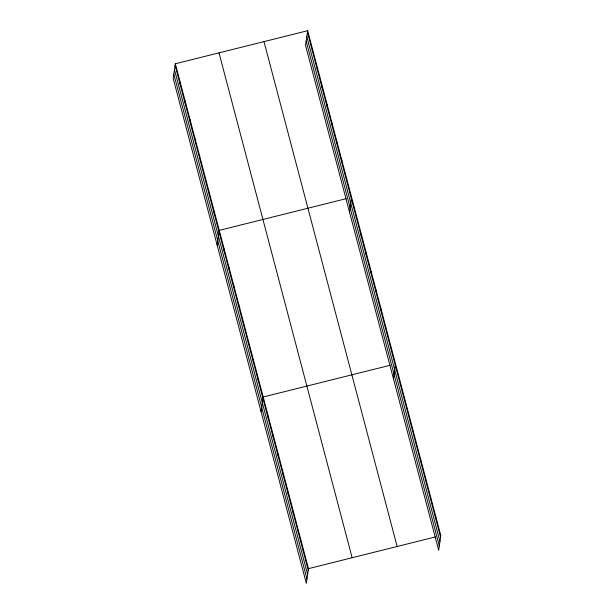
<?xml version="1.0" encoding="UTF-8"?>
<svg xmlns="http://www.w3.org/2000/svg" width="614" height="614" viewBox="0 0 614 614"><rect width="100%" height="100%" fill="white"/><g stroke="black" fill="none" stroke-linecap="round" stroke-linejoin="round"><path stroke-width="0.92" d="M175.328 63.772L173.186 78.423L306.332 583.3L308.474 568.648L175.328 63.772L307.668 30.7L440.814 535.577L438.672 550.228L305.526 45.352L307.668 30.7M179.979 83.865L180.209 82.284M184.86 102.377L185.09 100.796M189.741 120.889L189.972 119.308M194.623 139.401L194.853 137.82M199.504 157.913L199.734 156.332M204.385 176.425L204.615 174.844M209.267 194.937L209.497 193.356M214.148 213.449L214.378 211.868M217.126 245.032L219.267 230.38L346.142 198.675M223.918 250.474L224.148 248.893M228.799 268.993L229.03 267.405M233.681 287.505L233.911 285.917M238.562 306.018L238.792 304.429M243.443 324.53L243.674 322.941M248.325 343.042L248.555 341.453M253.206 361.554L253.436 359.965M258.087 380.066L258.317 378.477M312.319 50.793L312.549 49.212M261.065 411.641L263.199 396.989L390.082 365.284M317.2 69.305L317.43 67.724M268.003 417.65L268.234 416.062M322.081 87.817L322.312 86.236M273.03 436.723L273.261 435.134M326.963 106.329L327.193 104.748M278.058 455.795L278.296 454.214M331.844 124.842L332.074 123.26M283.092 474.868L283.323 473.287M336.725 143.354L336.956 141.773M288.119 493.94L288.35 492.359M341.607 161.866L341.837 160.285M293.154 513.012L293.385 511.431M346.488 180.378L346.718 178.797M298.181 532.085L298.412 530.504M349.466 211.96L351.607 197.309M303.209 551.157L303.439 549.576M356.258 217.402L356.488 215.821M361.139 235.914L361.37 234.333M366.021 254.426L366.251 252.845M370.902 272.938L371.132 271.357M375.783 291.45L376.014 289.869M380.665 309.963L380.895 308.382M385.546 328.482L385.776 326.894M390.427 346.994L390.657 345.406M393.405 378.569L395.539 363.918M400.343 384.579L400.574 382.99M405.37 403.651L405.601 402.063M410.398 422.724L410.636 421.143M415.432 441.796L415.663 440.215M420.46 460.868L420.69 459.287M425.494 479.941L425.725 478.36M430.521 499.013L430.752 497.432M435.549 518.086L435.779 516.504M308.474 568.648L435.349 536.943M307.437 32.281L440.583 537.158M306.808 36.594L439.954 541.471M306.156 41.038L439.302 545.915M263.989 41.614L397.143 546.491M218.998 52.858L352.144 557.735M175.097 65.353L308.243 570.237M174.468 69.666L307.614 574.543M173.816 74.11L306.962 578.987"/></g></svg>
